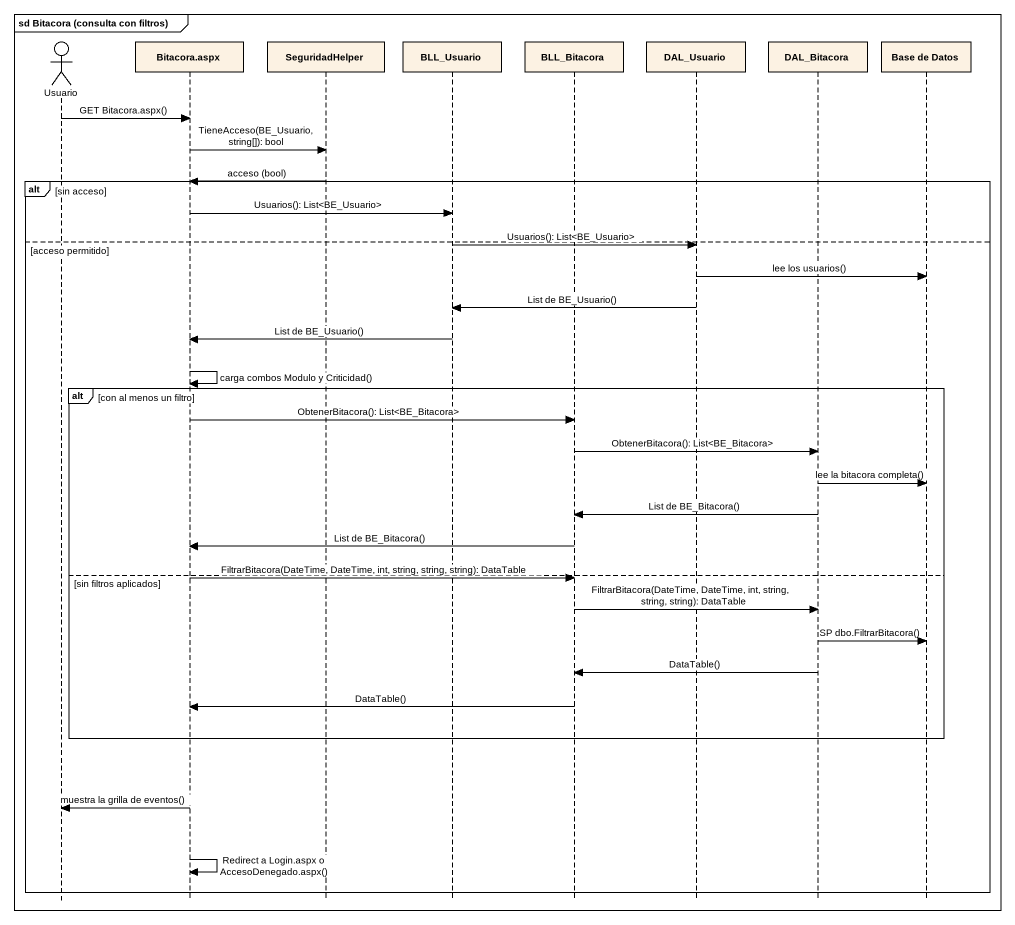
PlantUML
@startuml
mainframe sd Bitacora (consulta con filtros)
hide footbox
actor Usuario
participant "Bitacora.aspx" as Bitacora_aspx
participant SeguridadHelper
participant BLL_Usuario
participant BLL_Bitacora
participant DAL_Usuario
participant DAL_Bitacora
participant "Base de Datos" as Base_de_Datos

Usuario -> Bitacora_aspx : GET Bitacora.aspx()
Bitacora_aspx -> SeguridadHelper : TieneAcceso(BE_Usuario, string[]): bool
alt sin acceso
  SeguridadHelper -> Bitacora_aspx : acceso (bool)
  Bitacora_aspx -> BLL_Usuario : Usuarios(): List<BE_Usuario>
else acceso permitido
  BLL_Usuario -> DAL_Usuario : Usuarios(): List<BE_Usuario>
  DAL_Usuario -> Base_de_Datos : lee los usuarios()
  DAL_Usuario -> BLL_Usuario : List de BE_Usuario()
  BLL_Usuario -> Bitacora_aspx : List de BE_Usuario()
  Bitacora_aspx -> Bitacora_aspx : carga combos Modulo y Criticidad()
  alt con al menos un filtro
    Bitacora_aspx -> BLL_Bitacora : ObtenerBitacora(): List<BE_Bitacora>
    BLL_Bitacora -> DAL_Bitacora : ObtenerBitacora(): List<BE_Bitacora>
    DAL_Bitacora -> Base_de_Datos : lee la bitacora completa()
    DAL_Bitacora -> BLL_Bitacora : List de BE_Bitacora()
    BLL_Bitacora -> Bitacora_aspx : List de BE_Bitacora()
  else sin filtros aplicados
    Bitacora_aspx -> BLL_Bitacora : FiltrarBitacora(DateTime, DateTime, int, string, string, string): DataTable
    BLL_Bitacora -> DAL_Bitacora : FiltrarBitacora(DateTime, DateTime, int, string, string, string): DataTable
    DAL_Bitacora -> Base_de_Datos : SP dbo.FiltrarBitacora()
    DAL_Bitacora -> BLL_Bitacora : DataTable()
    BLL_Bitacora -> Bitacora_aspx : DataTable()
  end
  Bitacora_aspx -> Usuario : muestra la grilla de eventos()
  Bitacora_aspx -> Bitacora_aspx : Redirect a Login.aspx o AccesoDenegado.aspx()
end
@enduml
